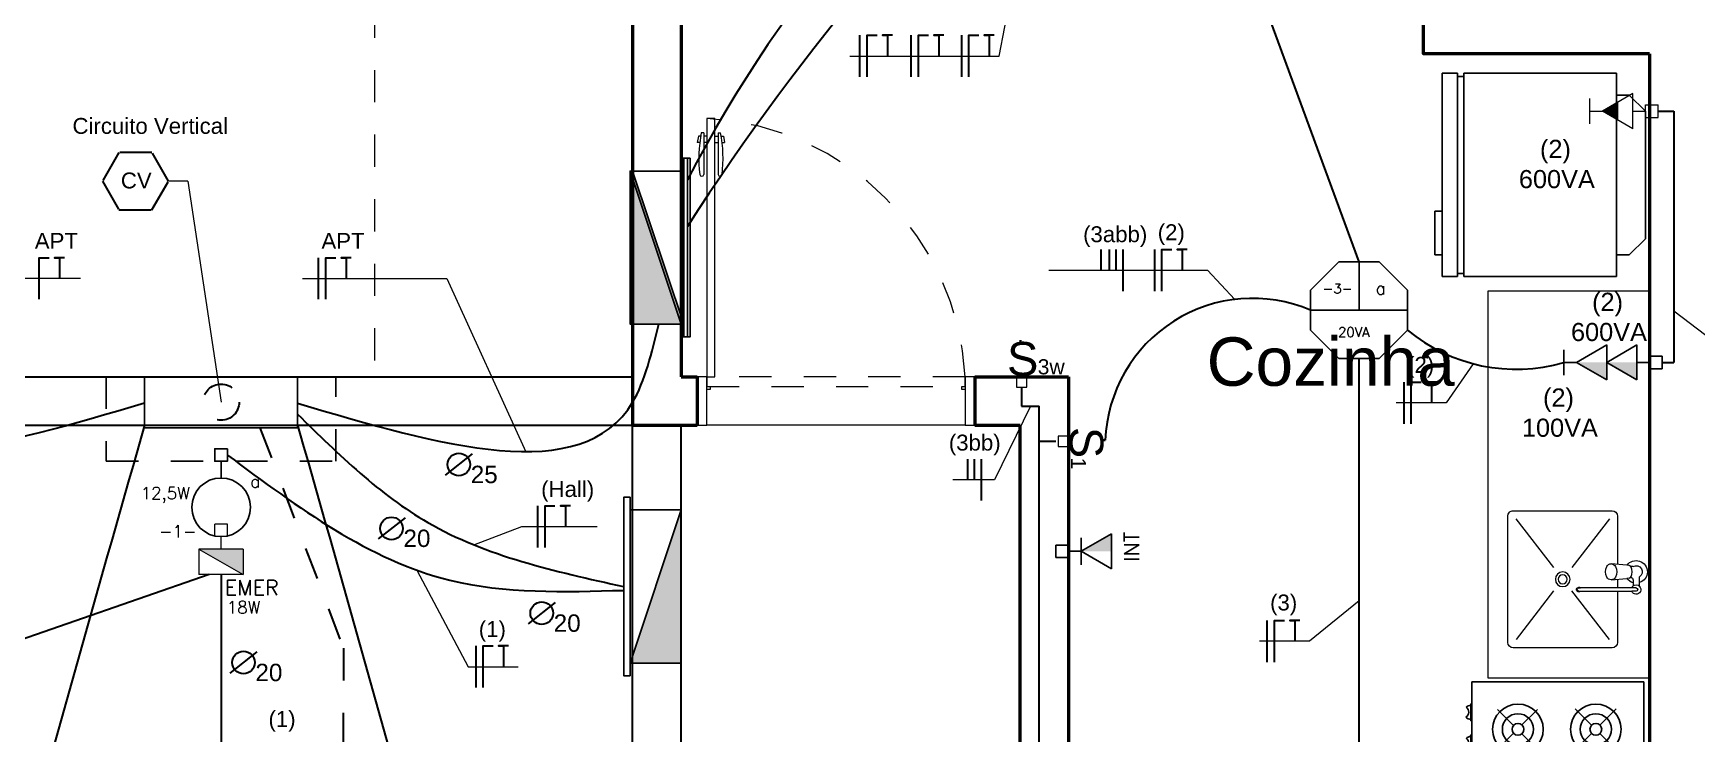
# Model space of a CAD drawing. Header units: inches. Extents: x 179598 to 179981, y 9195975 to 9196075.
# Drawn here: x 179645.77 to 179650.92, y 9196032.16 to 9196034.33 of the extents above; entities that cross this region are included whole.
import ezdxf

# ---------------------------------------------------------------- set-up
doc = ezdxf.new("R2010")
doc.units = ezdxf.units.IN
doc.header["$LTSCALE"] = 0.05
doc.header["$MEASUREMENT"] = 0
for name, pattern in [('ACAD_ISO03W100', [30, 12, -18]), ('CONTINU', [0]), ('DASH2', [0.75, 0.5, -0.25]), ('DASHED2', [0.375, 0.25, -0.125]), ('HIDDEN', [0.375, 0.25, -0.125]), ('HIDDEN2', [0.1875, 0.125, -0.0625])]:
    doc.linetypes.add(name, pattern=pattern)
for name, color, linetype, lineweight in [('Comunicação', 170, 'Continuous', 30), ('Eletrodutos', 220, 'Continuous', 25), ('ESQUADRIA', 7, 'Continuous', 5), ('FNT', 30, 'Continuous', 25), ('HASTES', 250, 'Continuous', 25), ('NOTAS', 180, 'Continuous', 25), ('PAREDE', 7, 'Continuous', 50), ('PISO', 7, 'Continuous', 5), ('PROJEÇÃO', 7, 'DASHED2', 0), ('TamanhoEletroduto', 174, 'Continuous', 30)]:
    doc.layers.add(name, color=color, linetype=linetype, lineweight=lineweight)
for name, color, linetype in [('Electric', 10, 'Continuous'), ('ILUMINAÇÃO', 3, 'Continuous'), ('LAYOUT', 7, 'CONTINU'), ('LAYOUT_A. MOLHADAS', 7, 'Continuous'), ('PTF', 1, 'Continuous'), ('PTO', 1, 'Continuous'), ('TEP', 40, 'DASH2'), ('TEXTO', 250, 'Continuous')]:
    doc.layers.add(name, color=color, linetype=linetype)
doc.styles.add('Cota', font='arial.ttf')
doc.styles.add('R_60_1-100', font='swissl.ttf', dxfattribs={"height": 0.15})
doc.styles.add('romans', font='romans.shx', dxfattribs={"width": 1.4})
doc.styles.get("Standard").update_dxf_attribs({"font": ''})
doc.styles.get('Standard').set_extended_font_data('txt.shx')

# ---------------------------------------------------------------- blocks, each defined once
blk = doc.blocks.new('A$C7E1C57F4')
at = {"layer": 'LAYOUT_A. MOLHADAS'}
for p, q in [((0.1175, 0.6525), (0.0675, 0.6025)), ((0.5125, 0.6525), (0.1175, 0.6525)), ((0.5625, 0.6025), (0.5125, 0.6525)), ((0.0675, 0.6025), (0.0675, 0.5625)), ((0.5625, 0.5625), (0.5625, 0.6025)), ((0.0675, 0.5625), (0, 0.5625)), ((0, 0.5625), (0, 0.09)), ((0.0675, 0.5625), (0.5625, 0.5625)), ((0.63, 0.5625), (0.5625, 0.5625)), ((0.63, 0.09), (0.63, 0.5625)), ((0, 0.09), (0.01, 0.09)), ((0.01, 0.07), (0, 0.07)), ((0, 0.07), (0, 0.0225)), ((0.62, 0.09), (0.01, 0.09)), ((0.01, 0.09), (0.01, 0.07)), ((0.01, 0.07), (0.62, 0.07)), ((0.62, 0.07), (0.62, 0.09)), ((0.62, 0.09), (0.63, 0.09)), ((0.63, 0.07), (0.62, 0.07)), ((0.63, 0.0225), (0.63, 0.07)), ((0, 0.0225), (0.0675, 0.0225)), ((0.0675, 0.0225), (0.2025, 0.0225)), ((0.0675, 0.0225), (0.0675, 0)), ((0.2025, 0), (0.2025, 0.0225)), ((0.2025, 0.0225), (0.63, 0.0225)), ((0.0675, 0), (0.2025, 0))]:
    blk.add_line(p, q, dxfattribs=at)
blk = doc.blocks.new('A$C4DAD441B')
at = {"layer": 'LAYOUT_A. MOLHADAS', "lineweight": 0}
for p, q in [((0.323, 0.4251), (0.017, 0.425)), ((0, 0.408), (0, 0.017)), ((0.1419, 0.2488), (0.0255, 0.3995)), ((0.3145, 0.3995), (0.198, 0.2488)), ((0.34, 0.2494), (0.34, 0.4081)), ((0.2201, 0.2494), (0.2255, 0.2494)), ((0.2201, 0.2394), (0.2255, 0.2394)), ((0.2255, 0.2494), (0.3837, 0.2494)), ((0.3837, 0.2394), (0.2255, 0.2394)), ((0.3199, 0.2141), (0.3691, 0.2099)), ((0.34, 0.2125), (0.34, 0.2394)), ((0.3754, 0.2093), (0.3691, 0.2099)), ((0.3754, 0.2093), (0.3785, 0.2082)), ((0.3785, 0.2082), (0.382, 0.2035)), ((0.3973, 0.2494), (0.3837, 0.2494)), ((0.3973, 0.2394), (0.3837, 0.2394)), ((0.388, 0.223), (0.388, 0.2333)), ((0.388, 0.2157), (0.388, 0.223)), ((0.4079, 0.2345), (0.408, 0.2227)), ((0.408, 0.2227), (0.408, 0.205)), ((0.142, 0.1762), (0.0255, 0.0255)), ((0.3145, 0.0255), (0.198, 0.1763)), ((0.3691, 0.1688), (0.3199, 0.1643)), ((0.34, 0.0171), (0.34, 0.1661)), ((0.3754, 0.1693), (0.3691, 0.1688)), ((0.3785, 0.1705), (0.3754, 0.1693)), ((0.382, 0.1752), (0.3785, 0.1705)), ((0.3887, 0.1726), (0.38, 0.1726)), ((0.382, 0.2035), (0.3839, 0.1975)), ((0.3839, 0.1812), (0.382, 0.1752)), ((0.3839, 0.1975), (0.3847, 0.1893)), ((0.3847, 0.1893), (0.3839, 0.1812)), ((0.017, 0), (0.323, 0.0001))]:
    blk.add_line(p, q, dxfattribs=at)
for radius in [0.0226, 0.0138]:
    blk.add_circle((0.17, 0.2125), radius, dxfattribs=at)
for centre, radius, start, end in [((0.017, 0.408), 0.017, 90.0067, 180.0067), ((0.323, 0.4081), 0.017, 0.0067, 90.0067), ((0.3973, 0.2444), 0.0145, 317.2061, 159.8457), ((0.2201, 0.2444), 0.00738, 42.6626, 317.3508), ((0.2201, 0.2444), 0.005, 90.0003, 270.0132), ((0.3199, 0.1991), 0.015, 89.8495, 153.0039), ((0.3195, 0.1978), 0.0164, 29.8647, 88.6279), ((0.3973, 0.1894), 0.0349, 105.5441, 144.0055), ((0.3973, 0.1894), 0.0349, 216.1772, 72.2635), ((0.378, 0.2156), 0.01, 282.8352, 0.0067), ((0.3973, 0.2444), 0.0145, 200.1677, 229.8474), ((0.3973, 0.2444), 0.0145, 229.8474, 317.2061), ((0.3973, 0.2444), 0.005, 270.0105, 90.003), ((0.3418, 0.1895), 0.039, 155.088, 204.9254), ((0.3203, 0.1797), 0.0153, 205.4951, 268.5266), ((0.3185, 0.1814), 0.0173, 283.1322, 329.3413), ((0.3028, 0.1895), 0.035, 331.0895, 27.8828), ((0.3973, 0.1894), 0.0189, 242.7435, 55.7443), ((0.017, 0.017), 0.017, 180.0067, 270.0067), ((0.323, 0.0171), 0.017, 270.0067, 0.0067)]:
    blk.add_arc(centre, radius, start, end, dxfattribs=at)
blk = doc.blocks.new('A$C4ABB454C')
at = {"layer": 'LAYOUT_A. MOLHADAS', "lineweight": 0}
blk.add_lwpolyline([(0.55, 1.2), (0.05, 1.2), (0.05, 0), (0.55, 0)], close=True, dxfattribs=at)
at = {"layer": 'PISO', "color": 1}
blk.add_blockref('A$C4DAD441B', (0.1111, 0.6815), dxfattribs=at)
blk = doc.blocks.new('A$C249D7A9F')
at = {"layer": 'LAYOUT_A. MOLHADAS'}
for p, q in [((0, 0.0191), (0, 0.5514)), ((0, 0.5514), (0.5732, 0.5514)), ((0.5732, 0.0191), (0.5732, 0.5514)), ((0.1342, 0.4155), (0.0836, 0.4661)), ((0.2109, 0.4661), (0.1604, 0.4157)), ((0.4186, 0.4156), (0.3683, 0.4659)), ((0.4955, 0.4659), (0.445, 0.4154)), ((0.1345, 0.3897), (0.0836, 0.3388)), ((0.2109, 0.3388), (0.1601, 0.3896)), ((0.4191, 0.3895), (0.3683, 0.3386)), ((0.4955, 0.3386), (0.4445, 0.3896)), ((0.1339, 0.174), (0.0857, 0.2223)), ((0.2129, 0.2251), (0.1613, 0.1734)), ((0.4186, 0.1743), (0.3683, 0.2247)), ((0.4956, 0.2247), (0.4451, 0.1742)), ((0.1355, 0.1476), (0.0857, 0.0978)), ((0.2129, 0.095), (0.1598, 0.1481)), ((0.4191, 0.1482), (0.3683, 0.0974)), ((0.4956, 0.0974), (0.4446, 0.1484)), ((0, 0.0191), (0.5732, 0.0191)), ((0.0684, 0.0153), (0.0684, 0.0172)), ((0.0684, 0.0172), (0.1212, 0.0172)), ((0.0684, 0.0153), (0.1212, 0.0153)), ((0.0849, 0.0172), (0.0849, 0.0191)), ((0.1049, 0.0172), (0.1049, 0.0191)), ((0.1212, 0.0153), (0.1212, 0.0172)), ((0.1647, 0.0172), (0.2176, 0.0172)), ((0.1647, 0.0153), (0.1647, 0.0172)), ((0.1647, 0.0153), (0.2176, 0.0153)), ((0.1812, 0.0172), (0.1812, 0.0191)), ((0.2012, 0.0172), (0.2012, 0.0191)), ((0.2176, 0.0153), (0.2176, 0.0172)), ((0.261, 0.0172), (0.3139, 0.0172)), ((0.261, 0.0153), (0.261, 0.0172)), ((0.261, 0.0153), (0.3139, 0.0153)), ((0.2775, 0.0172), (0.2775, 0.0191)), ((0.2975, 0.0172), (0.2975, 0.0191)), ((0.3139, 0.0153), (0.3139, 0.0172)), ((0.3574, 0.0153), (0.3574, 0.0172)), ((0.3574, 0.0172), (0.4102, 0.0172)), ((0.3574, 0.0153), (0.4102, 0.0153)), ((0.3739, 0.0172), (0.3739, 0.0191)), ((0.3939, 0.0172), (0.3939, 0.0191)), ((0.4102, 0.0153), (0.4102, 0.0172)), ((0.4516, 0.0153), (0.4516, 0.0172)), ((0.4516, 0.0172), (0.5044, 0.0172)), ((0.4516, 0.0153), (0.5044, 0.0153)), ((0.4681, 0.0172), (0.4681, 0.0191)), ((0.4881, 0.0172), (0.4881, 0.0191)), ((0.5044, 0.0153), (0.5044, 0.0172))]:
    blk.add_line(p, q, dxfattribs=at)
for centre, radius in [((0.1474, 0.4028), 0.0783), ((0.4318, 0.4028), 0.0783), ((0.1474, 0.4028), 0.0483), ((0.1474, 0.4028), 0.0183), ((0.4318, 0.4028), 0.0483), ((0.4318, 0.4028), 0.0183), ((0.1474, 0.1615), 0.0783), ((0.1474, 0.1615), 0.0483), ((0.4318, 0.1615), 0.0783), ((0.4318, 0.1615), 0.0483), ((0.1474, 0.1615), 0.0183), ((0.4318, 0.1615), 0.0183)]:
    blk.add_circle(centre, radius, dxfattribs=at)
for centre, radius, start, end in [((0.0949, 0.0152), 0.0214, 179.7773, 222.1915), ((0.0942, -0.0091), 0.0182, 30.0718, 146.8642), ((0.0949, 0.0152), 0.0214, 314.7446, 0.2227), ((0.1912, 0.0152), 0.0214, 179.7773, 222.1915), ((0.1905, -0.0091), 0.0182, 30.0718, 146.8642), ((0.1912, 0.0152), 0.0214, 314.7446, 0.2227), ((0.2875, 0.0152), 0.0214, 179.7773, 222.1915), ((0.2869, -0.0091), 0.0182, 30.0718, 146.8642), ((0.2875, 0.0152), 0.0214, 314.7446, 0.2227), ((0.3839, 0.0152), 0.0214, 179.7773, 222.1915), ((0.3832, -0.0091), 0.0182, 30.0718, 146.8642), ((0.3839, 0.0152), 0.0214, 314.7446, 0.2227), ((0.4781, 0.0152), 0.0214, 179.7773, 222.1915), ((0.4774, -0.0091), 0.0182, 30.0718, 146.8642), ((0.4781, 0.0152), 0.0214, 314.7446, 0.2227)]:
    blk.add_arc(centre, radius, start, end, dxfattribs=at)
blk = doc.blocks.new('PORTA80_PB')
at = {"layer": 'ESQUADRIA'}
for p, q in [((0.0036, 0.8955), (0.0002, 0.8755)), ((0.0105, 0.8955), (0.0036, 0.8955)), ((0.02, 0.9055), (0.0125, 0.9055)), ((0.02, 0.9055), (0.02, 0.7763)), ((0.03, 0.8955), (0.02, 0.8955)), ((0.055, 0.8955), (0.065, 0.8955)), ((0.065, 0.9055), (0.065, 0.7763)), ((0.065, 0.9055), (0.0725, 0.9055)), ((0.0745, 0.8955), (0.0814, 0.8955)), ((0.0814, 0.8955), (0.0848, 0.8755)), ((0.0075, 0.8755), (0.0002, 0.8755)), ((0.03, 0.8755), (0.02, 0.8755)), ((0.055, 0.8755), (0.065, 0.8755)), ((0.0775, 0.8755), (0.0848, 0.8755)), ((0.83, 0), (0.03, 0))]:
    blk.add_line(p, q, dxfattribs=at)
for points in [[(0.03, 0.15), (0.055, 0.15), (0.055, 0.95), (0.03, 0.95)], [(0, 0), (0.03, 0), (0.03, 0.15), (0, 0.15)], [(0.04, 0.11), (0.03, 0.11), (0.03, 0.12), (0.04, 0.12)], [(0.82, 0.12), (0.83, 0.12), (0.83, 0.11), (0.82, 0.11)], [(0.83, 0), (0.86, 0), (0.86, 0.15), (0.83, 0.15)]]:
    blk.add_lwpolyline(points, close=True, dxfattribs=at)
at = {"layer": 'ESQUADRIA', "linetype": 'HIDDEN2'}
blk.add_lwpolyline([(0.03, 0.12), (0.83, 0.12), (0.83, 0.15), (0.03, 0.15)], close=True, dxfattribs=at)
at = {"layer": 'ESQUADRIA', "linetype": 'HIDDEN', "ltscale": 0.4}
blk.add_arc((-0.0154, 0.1046), 0.8466, 3.0716, 86.9284, dxfattribs=at)
at = {"layer": 'ESQUADRIA'}
for centre, radius, start, end in [((0.4334, 0.8257), 0.4284, 169.2602, 186.6551), ((-0.3484, 0.8257), 0.4284, 353.3449, 10.7398), ((0.0139, 0.7771), 0.00614, 187.1872, 352.0859), ((0.0711, 0.7771), 0.00614, 187.9141, 352.8128)]:
    blk.add_arc(centre, radius, start, end, dxfattribs=at)
blk = doc.blocks.new('A$C7D722421')
at = {"layer": 'LAYOUT', "lineweight": 20}
for points in [[(0.8981, 1.2136), (0.8649, 1.199, 0.666667), (0.5019, 1.192), (0.4682, 1.2053, -0.666667)], [(0.1378, 0.8649), (0.1232, 0.8981, 0.666667), (0.1315, 0.4682), (0.1448, 0.5019, -0.666667)], [(1.199, 0.4719), (1.2136, 0.4387, 0.666667), (1.2053, 0.8686), (1.192, 0.8349, -0.666667)], [(0.4719, 0.1378), (0.4387, 0.1232, 0.666667), (0.8686, 0.1315), (0.8349, 0.1448, -0.666667)]]:
    blk.add_lwpolyline(points, format="xyb", close=True, dxfattribs=at)
for radius in [0.4235, 0.363]:
    blk.add_circle((0.6684, 0.6684), radius, dxfattribs=at)
for centre, start, end in [((0.6857, 1.0745), 349.0254, 186.09), ((0.2623, 0.6857), 79.0254, 276.09), ((1.0745, 0.6511), 259.0254, 96.09), ((0.6511, 0.2623), 169.0254, 6.09)]:
    blk.add_arc(centre, 0.1936, start, end, dxfattribs=at)
blk = doc.blocks.new('tta100')
for p, q in [((-0.1, 0.68), (0.1, 0.68)), ((0, 0.68), (0, 0.58)), ((-0.139, 0.34), (0, 0.58)), ((0.139, 0.34), (0, 0.58)), ((-0.139, 0.1), (0, 0.34)), ((-0.139, 0.34), (0.139, 0.34)), ((0.139, 0.1), (0, 0.34)), ((-0.139, 0.1), (0.139, 0.1)), ((-0.05, 0), (0.05, 0)), ((-0.05, 0), (-0.05, -0.1)), ((0, 0.1), (0, 0)), ((0.05, 0), (0.05, -0.1)), ((-0.05, -0.1), (0.05, -0.1))]:
    blk.add_line(p, q)
for points in [[(0, 0.34), (0, 0.58), (-0.139, 0.34)], [(0, 0.1), (0, 0.34), (-0.139, 0.1)]]:
    blk.add_solid(points)
blk = doc.blocks.new('TA60')
at = {"lineweight": 5}
for p, q in [((-0.1, 0.44), (0.1, 0.44)), ((0, 0.44), (0, 0.34)), ((-0.139, 0.1), (0, 0.34)), ((0.139, 0.1), (0, 0.34)), ((-0.069, 0.22), (0.069, 0.22)), ((-0.139, 0.1), (0.139, 0.1)), ((-0.05, 0), (-0.05, -0.1)), ((-0.05, 0), (0.05, 0)), ((0, 0.1), (0, 0)), ((0.05, 0), (0.05, -0.1)), ((-0.05, -0.1), (0.05, -0.1))]:
    blk.add_line(p, q, dxfattribs=at)
blk.add_lwpolyline([(0, 0.22, 0.139, 0, 0), (0, 0.34, 0, 0, 0)], format="xyseb", dxfattribs=at)
blk = doc.blocks.new('TEL130')
for p, q in [((-0.139, 0.34), (0.139, 0.34)), ((-0.139, 0.34), (0, 0.1)), ((0.139, 0.34), (0, 0.1)), ((-0.05, 0), (-0.05, -0.1)), ((-0.05, 0), (0.05, 0)), ((0, 0.1), (0, 0)), ((0.05, 0), (0.05, -0.1)), ((-0.05, -0.1), (0.05, -0.1))]:
    blk.add_line(p, q)
blk.add_solid([(0, 0.34), (0, 0.1), (-0.139, 0.34)])
blk = doc.blocks.new('Iluminação1')
at = {"layer": 'ILUMINAÇÃO'}
for p, q in [((0, 0.15), (0, 0)), ((-0.15, 0), (0.15, 0))]:
    blk.add_line(p, q, dxfattribs=at)
blk.add_lwpolyline([(-0.0621, 0.15), (-0.15, 0.0621), (-0.15, -0.0621), (-0.0621, -0.15), (0.0621, -0.15), (0.15, -0.0621), (0.15, 0.0621), (0.0621, 0.15)], close=True, dxfattribs=at)
blk = doc.blocks.new('Interruptor1W')
at = {"layer": 'ILUMINAÇÃO', "linetype": 'CONTINU', "lineweight": 20}
blk.add_lwpolyline([(179675.1845, 9196027.4212), (179675.2236, 9196027.4212), (179675.2236, 9196027.4602), (179675.1845, 9196027.4602)], close=True, dxfattribs=at)
at = {"layer": 'ILUMINAÇÃO', "linetype": 'CONTINU', "lineweight": 20, "attachment_point": 1, "style": 'Cota'}
for s, width, insert, char_height in [('S', 0.319218, (179675.1488, 9196027.592), 0.1276), ('1', 0.07511, (179675.265, 9196027.5265), 0.0573)]:
    blk.add_mtext_dynamic_manual_height_columns(s, width=width, gutter_width=0.75, heights=[0], dxfattribs=dict(at, insert=insert, char_height=char_height))
blk = doc.blocks.new('Interruptor1')
at = {"layer": 'ILUMINAÇÃO', "linetype": 'CONTINU', "lineweight": 35}
blk.add_line((179678.1328, 9196024.8734), (179678.1328, 9196024.8825), dxfattribs=at)
at = {"layer": 'ILUMINAÇÃO', "linetype": 'CONTINU', "lineweight": 20}
blk.add_blockref('Interruptor1W', (2.9333, -2.7169), dxfattribs=at)
blk = doc.blocks.new('Interruptor3w')
at = {"layer": 'ILUMINAÇÃO', "linetype": 'CONTINU', "lineweight": 35}
blk.add_line((179682.1953, 9196035.1734), (179682.2027, 9196035.1734), dxfattribs=at)
at = {"layer": 'ILUMINAÇÃO', "linetype": 'CONTINU', "lineweight": 20}
blk.add_lwpolyline([(179682.0571, 9196035.1856), (179682.0571, 9196035.1537), (179682.089, 9196035.1537), (179682.089, 9196035.1856)], close=True, dxfattribs=at)
at = {"layer": 'ILUMINAÇÃO', "linetype": 'CONTINU', "lineweight": 20, "attachment_point": 1, "rotation": 270, "style": 'Cota'}
for s, width, insert, char_height in [('S', 0.319218, (179682.1967, 9196035.2149), 0.1043), ('3w', 0.07511, (179682.1432, 9196035.1199), 0.04682)]:
    blk.add_mtext_dynamic_manual_height_columns(s, width=width, gutter_width=0.75, heights=[0], dxfattribs=dict(at, insert=insert, char_height=char_height))
blk = doc.blocks.new('QDC')
at = {"layer": 'Electric', "lineweight": 25}
h = blk.add_hatch(color=256, dxfattribs=at)
h.dxf.hatch_style = 1
h.paths.add_polyline_path([(0.3, 0), (-0.3, 0.2), (-0.3, 0)])
blk.add_line((-0.3, 0.2), (0.3, 0), dxfattribs=at)
for points in [[(-0.35, 0.2), (0.35, 0.2), (0.35, 0.225), (-0.35, 0.225)], [(-0.3, 0.2), (0.3, 0.2), (0.3, 0), (-0.3, 0)]]:
    blk.add_lwpolyline(points, close=True, dxfattribs=at)
blk = doc.blocks.new('ie')
at = {"lineweight": 5}
for p, q in [((0.1, 0.175), (0.1, -0.175)), ((0.1, 0.175), (0.3, 0.175)), ((0.1, -0.175), (0.3, 0.175)), ((0.3, 0.175), (0.3, -0.175)), ((0, 0.05), (-0.1, 0.05)), ((-0.1, 0.05), (-0.1, -0.05)), ((0, 0.05), (0, -0.05)), ((0.1, 0), (0, 0)), ((0, -0.05), (-0.1, -0.05)), ((0.1, -0.175), (0.3, -0.175))]:
    blk.add_line(p, q, dxfattribs=at)
blk.add_solid([(0.1, 0.175), (0.3, 0.175), (0.1, -0.175), (0.2, 0)], dxfattribs=at)

msp = doc.modelspace()

# ---------------------------------------------------------------- linework, layer by layer
at = {"color": 1}
msp.add_line((179646.3531, 9196033.0068), (179646.3531, 9196032.9551), dxfattribs=at)
msp.add_lwpolyline([(179646.3726, 9196033.0458), (179646.3726, 9196033.0068), (179646.3335, 9196033.0068), (179646.3335, 9196033.0459)], close=True, dxfattribs=at)
msp.add_circle((179646.3531, 9196032.8643), 0.0908, dxfattribs=at)
at = {"layer": 'Electric', "linetype": 'HIDDEN2', "lineweight": 25}
msp.add_lwpolyline([(179645.9974, 9196033.0068), (179646.7087, 9196033.0068), (179646.7087, 9196033.269), (179645.9974, 9196033.269)], close=True, dxfattribs=at)
at = {"layer": 'Electric', "lineweight": 25}
msp.add_lwpolyline([(179646.116, 9196033.1109), (179646.5901, 9196033.1109), (179646.5901, 9196033.269), (179646.116, 9196033.269)], close=True, dxfattribs=at)
at = {"layer": 'Eletrodutos', "linetype": 'CONTINU', "lineweight": 30}
for p, q in [((179649.8781, 9196033.6252), (179649.3295, 9196035.119)), ((179650.8044, 9196034.0915), (179650.8531, 9196034.0915)), ((179650.8531, 9196034.0915), (179650.8531, 9196033.3131)), ((179649.8781, 9196031.8877), (179649.8781, 9196033.3252)), ((179650.8171, 9196033.3131), (179650.8531, 9196033.3131)), ((179648.8331, 9196033.2371), (179648.8331, 9196033.1776)), ((179648.8331, 9196033.1776), (179648.8871, 9196033.1776)), ((179648.8871, 9196033.1356), (179648.8871, 9196033.1776)), ((179648.8871, 9196033.0684), (179648.8871, 9196033.1356)), ((179648.8871, 9196032.728), (179648.8871, 9196033.0684)), ((179648.939, 9196033.0684), (179648.8871, 9196033.0684)), ((179648.8871, 9196031.2479), (179648.8871, 9196032.728)), ((179646.3163, 9196032.6563), (179644.9933, 9196032.1977)), ((179646.3531, 9196032.6563), (179646.3531, 9196028.794))]:
    msp.add_line(p, q, dxfattribs=at)
at = {"layer": 'Eletrodutos', "color": 32, "linetype": 'HIDDEN', "lineweight": 30, "true_color": 0xcd6928}
msp.add_lwpolyline([(179646.0366, 9196033.9632), (179645.9854, 9196033.8744), (179646.0366, 9196033.7856), (179646.1391, 9196033.7856), (179646.1904, 9196033.8744), (179646.1391, 9196033.9632)], close=True, dxfattribs=at)
at = {"layer": 'Eletrodutos', "linetype": 'ACAD_ISO03W100', "lineweight": 30, "ltscale": 0.1}
msp.add_lwpolyline([(179646.4735, 9196033.1109), (179646.7322, 9196032.4279), (179646.7193, 9196026.1748)], dxfattribs=at)
at = {"layer": 'Eletrodutos', "linetype": 'HIDDEN', "lineweight": 30}
msp.add_circle((179646.3531, 9196033.19), 0.056, dxfattribs=at)
at = {"layer": 'Eletrodutos', "linetype": 'CONTINU', "lineweight": 30}
for centre, radius, start, end in [((179651.3728, 9196032.0348), 4.0225, 124.9671, 152.7149), ((179654.1239, 9196029.655), 7.5274, 132.20165, 147.18324), ((179649.5489, 9196033.0546), 0.4572, 66.9293, 177.815), ((179650.3649, 9196033.8218), 0.5296, 230.5038, 286.1715)]:
    msp.add_arc(centre, radius, start, end, dxfattribs=at)
at = {"layer": 'Eletrodutos', "lineweight": 30}
for points in [[(179646.116, 9196033.1868), (179645.0781, 9196033.19), (179644.9973, 9196033.4319)], [(179646.5901, 9196033.1868), (179647.6281, 9196033.19), (179647.7088, 9196033.4319)]]:
    msp.add_spline(points, degree=3, dxfattribs=at)
at = {"layer": 'Eletrodutos', "linetype": 'CONTINU', "lineweight": 30}
for points in [[(179646.5901, 9196033.1529), (179646.9936, 9196032.8172), (179647.6002, 9196032.619)], [(179646.116, 9196033.119), (179645.1803, 9196029.3243), (179644.9939, 9196028.0561)], [(179646.5901, 9196033.119), (179647.5258, 9196029.3243), (179647.7122, 9196028.0561)], [(179646.3726, 9196033.0263), (179647.0614, 9196032.6386), (179647.6002, 9196032.6071)]]:
    msp.add_spline(points, degree=3, dxfattribs=at)
at = {"layer": 'FNT', "linetype": 'CONTINU', "lineweight": 30}
for p, q in [((179648.3311, 9196034.3266), (179648.3311, 9196034.198)), ((179648.49, 9196034.3266), (179648.49, 9196034.198)), ((179648.6463, 9196034.3266), (179648.6463, 9196034.198)), ((179646.6544, 9196033.6374), (179646.6544, 9196033.5088)), ((179649.0786, 9196033.6629), (179649.0786, 9196033.5987)), ((179649.1039, 9196033.6629), (179649.1039, 9196033.5987)), ((179649.1244, 9196033.6629), (179649.1244, 9196033.5987)), ((179649.2443, 9196033.6629), (179649.2443, 9196033.5344)), ((179650.0168, 9196033.252), (179650.0168, 9196033.1234)), ((179648.6655, 9196033.0139), (179648.6655, 9196032.9497)), ((179648.686, 9196033.0139), (179648.686, 9196032.9497)), ((179647.3335, 9196032.8688), (179647.3335, 9196032.7403)), ((179649.593, 9196032.5135), (179649.593, 9196032.385)), ((179647.1418, 9196032.4348), (179647.1418, 9196032.3063))]:
    msp.add_line(p, q, dxfattribs=at)
for points in [[(179648.3542, 9196034.198), (179648.3542, 9196034.3266), (179648.3851, 9196034.3266)], [(179648.4326, 9196034.3266), (179648.4017, 9196034.3266), (179648.4172, 9196034.3266), (179648.4172, 9196034.2623)], [(179648.5131, 9196034.198), (179648.5131, 9196034.3266), (179648.544, 9196034.3266)], [(179648.5915, 9196034.3266), (179648.5606, 9196034.3266), (179648.5761, 9196034.3266), (179648.5761, 9196034.2623)], [(179648.6694, 9196034.198), (179648.6694, 9196034.3266), (179648.7003, 9196034.3266)], [(179648.7478, 9196034.3266), (179648.7169, 9196034.3266), (179648.7324, 9196034.3266), (179648.7324, 9196034.2623)], [(179645.7896, 9196033.5088), (179645.7896, 9196033.6374), (179645.8205, 9196033.6374)], [(179645.8681, 9196033.6374), (179645.8372, 9196033.6374), (179645.8526, 9196033.6374), (179645.8526, 9196033.5731)], [(179646.6775, 9196033.5088), (179646.6775, 9196033.6374), (179646.7084, 9196033.6374)], [(179646.7559, 9196033.6374), (179646.725, 9196033.6374), (179646.7405, 9196033.6374), (179646.7405, 9196033.5731)], [(179649.1474, 9196033.5344), (179649.1474, 9196033.6629), (179649.1474, 9196033.6629)], [(179649.2674, 9196033.5344), (179649.2674, 9196033.6629), (179649.2983, 9196033.6629)], [(179649.3458, 9196033.6629), (179649.3149, 9196033.6629), (179649.3304, 9196033.6629), (179649.3304, 9196033.5987)], [(179650.0399, 9196033.1234), (179650.0399, 9196033.252), (179650.0708, 9196033.252)], [(179650.1183, 9196033.252), (179650.0874, 9196033.252), (179650.1029, 9196033.252), (179650.1029, 9196033.1877)], [(179648.7091, 9196032.8854), (179648.7091, 9196033.0139), (179648.7091, 9196033.0139)], [(179647.3566, 9196032.7403), (179647.3566, 9196032.8688), (179647.3875, 9196032.8688)], [(179647.4351, 9196032.8688), (179647.4042, 9196032.8688), (179647.4196, 9196032.8688), (179647.4196, 9196032.8045)], [(179649.6161, 9196032.385), (179649.6161, 9196032.5135), (179649.647, 9196032.5135)], [(179649.6945, 9196032.5135), (179649.6636, 9196032.5135), (179649.6791, 9196032.5135), (179649.6791, 9196032.4492)], [(179647.1649, 9196032.3063), (179647.1649, 9196032.4348), (179647.1958, 9196032.4348)], [(179647.2433, 9196032.4348), (179647.2124, 9196032.4348), (179647.2279, 9196032.4348), (179647.2279, 9196032.3705)]]:
    msp.add_lwpolyline(points, dxfattribs=at)
at = {"layer": 'HASTES', "linetype": 'CONTINU', "lineweight": 20}
for p, q in [((179648.7635, 9196034.2623), (179648.9219, 9196035.0956)), ((179646.2506, 9196033.8744), (179646.3531, 9196033.19)), ((179647.0525, 9196033.5731), (179647.2969, 9196033.036)), ((179649.4091, 9196033.5987), (179649.4933, 9196033.5084)), ((179647.1366, 9196032.748), (179647.2845, 9196032.8045))]:
    msp.add_line(p, q, dxfattribs=at)
for points in [[(179648.3013, 9196034.2623), (179648.3013, 9196034.2623), (179648.7635, 9196034.2623)], [(179646.2506, 9196033.8744), (179646.2506, 9196033.8744), (179646.1904, 9196033.8744)], [(179645.9179, 9196033.5731), (179645.9179, 9196033.5731), (179645.6536, 9196033.5731)], [(179646.6054, 9196033.5731), (179646.6054, 9196033.5731), (179647.0525, 9196033.5731)], [(179648.9171, 9196033.5987), (179648.9171, 9196033.5987), (179649.4091, 9196033.5987)], [(179650.8531, 9196033.4733), (179651.151, 9196033.2465), (179651.2923, 9196033.2465)], [(179650.2315, 9196033.3093), (179650.1481, 9196033.1877), (179649.9934, 9196033.1877)], [(179648.8601, 9196033.1776), (179648.7486, 9196032.9497), (179648.6194, 9196032.9497)], [(179647.2845, 9196032.8045), (179647.2845, 9196032.8045), (179647.5186, 9196032.8045)], [(179646.96, 9196032.6695), (179647.1184, 9196032.3705), (179647.2731, 9196032.3705)], [(179649.8781, 9196032.5744), (179649.7243, 9196032.4492), (179649.5696, 9196032.4492)]]:
    msp.add_lwpolyline(points, dxfattribs=at)
at = {"layer": 'PAREDE'}
for p, q in [((179647.6281, 9196038.219), (179647.6281, 9196033.119)), ((179647.7781, 9196038.069), (179647.7781, 9196033.269)), ((179650.7781, 9196034.269), (179650.7781, 9196030.869)), ((179647.7781, 9196033.269), (179647.8281, 9196033.269)), ((179647.8281, 9196033.269), (179647.8281, 9196033.119)), ((179648.6881, 9196033.269), (179648.9781, 9196033.269)), ((179648.6881, 9196033.269), (179648.6881, 9196033.119)), ((179648.9781, 9196033.269), (179648.9781, 9196030.869)), ((179647.6281, 9196033.119), (179647.8281, 9196033.119)), ((179648.6881, 9196033.119), (179648.8281, 9196033.119)), ((179648.8281, 9196028.369), (179648.8281, 9196033.119))]:
    msp.add_line(p, q, dxfattribs=at)
at = {"layer": 'PAREDE', "lineweight": 30}
for p, q in [((179645.0781, 9196033.269), (179647.6281, 9196033.269)), ((179645.0781, 9196033.119), (179647.6281, 9196033.119)), ((179647.6281, 9196029.919), (179647.6281, 9196033.119)), ((179647.7781, 9196029.919), (179647.7781, 9196033.119))]:
    msp.add_line(p, q, dxfattribs=at)
at = {"layer": 'PAREDE'}
msp.add_lwpolyline([(179650.7781, 9196034.269), (179650.0781, 9196034.269), (179650.0781, 9196034.419), (179650.9781, 9196034.419)], dxfattribs=at)
at = {"layer": 'PISO'}
for q in [(179645.0781, 9196033.119), (179647.6281, 9196029.919)]:
    msp.add_line((179647.6281, 9196033.119), q, dxfattribs=at)
at = {"layer": 'PROJEÇÃO'}
msp.add_lwpolyline([(179646.8281, 9196027.319), (179646.8281, 9196022.019), (179654.7781, 9196022.019), (179654.7781, 9196025.919), (179654.7781, 9196025.919), (179654.7781, 9196026.469), (179654.7781, 9196026.469), (179654.7781, 9196030.419), (179654.7781, 9196030.419), (179654.7781, 9196031.069), (179654.7781, 9196031.069), (179654.7781, 9196034.969), (179654.7781, 9196034.969), (179654.7781, 9196035.569), (179654.7781, 9196035.569), (179654.7781, 9196039.469), (179649.9781, 9196039.469), (179649.9781, 9196038.819), (179646.8281, 9196038.819), (179646.8281, 9196033.269)], dxfattribs=at)
at = {"layer": 'PTF', "ltscale": 10}
for q in [(179649.0171, 9196032.7699), (179649.0171, 9196032.6862)]:
    msp.add_line((179649.0171, 9196032.728), q, dxfattribs=at)
at = {"layer": 'TamanhoEletroduto', "linetype": 'CONTINU'}
for p, q in [((179647.1314, 9196033.0297), (179647.0477, 9196032.9642)), ((179646.923, 9196032.8318), (179646.8393, 9196032.7662)), ((179647.3883, 9196032.5691), (179647.3045, 9196032.5035)), ((179646.4644, 9196032.4162), (179646.3807, 9196032.3506))]:
    msp.add_line(p, q, dxfattribs=at)
for centre in [(179647.0895, 9196032.997), (179646.8811, 9196032.799), (179647.3464, 9196032.5363), (179646.4225, 9196032.3834)]:
    msp.add_circle(centre, 0.035, dxfattribs=at)

# ---------------------------------------------------------------- block references
at = {"layer": 'Comunicação', "linetype": 'CONTINU', "lineweight": 30, "rotation": 90}
msp.add_blockref('Interruptor3w', (9375684.0027, 9016351.1799), dxfattribs=at)
at = {"layer": 'Electric', "lineweight": 30, "yscale": 0.7902559531939587, "zscale": 0.7902559531939587}
for p, xscale, rotation in [((179647.62, 9196033.669), -0.7902559531939587, 270), ((179647.6281, 9196033.669), -0.7902559531939587, 270), ((179647.7781, 9196032.619), 0.7902559531939587, 89.99999999999999)]:
    msp.add_blockref('QDC', p, dxfattribs=dict(at, xscale=xscale, rotation=rotation))
at = {"layer": 'ESQUADRIA'}
msp.add_blockref('PORTA80_PB', (179647.8281, 9196033.119), dxfattribs=at)
at = {"layer": 'ILUMINAÇÃO', "linetype": 'CONTINU', "lineweight": 40, "xscale": 0.817129049023036, "yscale": 0.817129049023036, "zscale": 0.817129049023036, "rotation": 270}
msp.add_blockref('Interruptor1', (-7334689.975, 9342853.2939), dxfattribs=at)
at = {"layer": 'LAYOUT', "lineweight": 20, "xscale": -1, "rotation": 212.2138897506412}
msp.add_blockref('A$C7D722421', (179647.7733, 9196035.1875), dxfattribs=at)
at = {"layer": 'LAYOUT_A. MOLHADAS', "extrusion": (0, 0, -1), "zscale": -1, "rotation": 89.99326453960705}
msp.add_blockref('A$C7E1C57F4', (-179650.1129, 9196033.579), dxfattribs=at)
at = {"layer": 'LAYOUT_A. MOLHADAS', "extrusion": (0, 0, -1), "xscale": -1, "zscale": -1, "rotation": 90.00673546039295}
msp.add_blockref('A$C249D7A9F', (-179650.2089, 9196032.324), dxfattribs=at)
at = {"layer": 'PISO', "color": 1, "xscale": -1, "rotation": 180}
msp.add_blockref('A$C4ABB454C', (179650.228, 9196033.5354), dxfattribs=at)
at = {"layer": 'PTF', "xscale": 0.3906251953125022, "yscale": 0.3906251953125022, "zscale": 0.3906251953125022, "rotation": 270}
msp.add_blockref('TEL130', (179648.9781, 9196032.728), dxfattribs=at)
at = {"layer": 'PTO', "xscale": 0.3906251953034037, "yscale": 0.3906251953034037, "zscale": 0.3906251953034037, "rotation": 90.00000000000001}
for name, p in [('TA60', (179650.7653, 9196034.0915)), ('tta100', (179650.7781, 9196033.3131))]:
    msp.add_blockref(name, p, dxfattribs=at)
at = {"layer": 'PTO', "linetype": 'Continuous', "xscale": 0.3906251953124951, "yscale": 0.3906251953124951, "zscale": 0.3906251953124951, "rotation": 270}
msp.add_blockref('ie', (179646.3531, 9196032.7735), dxfattribs=at)
at = {"layer": 'TEP'}
msp.add_blockref('Iluminação1', (179649.8781, 9196033.4752), dxfattribs=at)

# ---------------------------------------------------------------- texts
at = {"color": 3, "insert": (179649.9297, 9196033.5616), "char_height": 0.0378, "attachment_point": 1}
msp.add_mtext_dynamic_manual_height_columns('a', width=0.270453, gutter_width=1, heights=[0], dxfattribs=at)
at = {"color": 1, "attachment_point": 1}
for s, insert, char_height in [('a', (179646.4433, 9196032.9633), 0.0378), ('12,5W', (179646.1038, 9196032.9272), 0.03785), ('-1-', (179646.1606, 9196032.8087), 0.03785), ('18W', (179646.3707, 9196032.5734), 0.03785)]:
    msp.add_mtext_dynamic_manual_height_columns(s, width=0.270453, gutter_width=1, heights=[0], dxfattribs=dict(at, insert=insert, char_height=char_height))
at = {"layer": 'FNT', "linetype": 'CONTINU', "lineweight": 20, "attachment_point": 1, "style": 'Cota'}
for s, width, insert, char_height in [('Circuito Vertical', 0.515769, (179645.8928, 9196034.0705), 0.049265), ('\\pi0.01998;CV', 0.131593, (179646.0227, 9196033.9015), 0.049265), ('(3abb)', 0.040202, (179649.0234, 9196033.735), 0.04926), ('(2)', 0.040202, (179649.2545, 9196033.7412), 0.04926), ('APT', 0.040202, (179645.7761, 9196033.7144), 0.04926), ('APT', 0.040202, (179646.664, 9196033.7144), 0.04926), ('(2)', 0.040202, (179650.027, 9196033.3302), 0.04926), ('(3bb)', 0.040202, (179648.6075, 9196033.0895), 0.04926), ('(Hall)', 0.040202, (179647.3446, 9196032.9455), 0.04926), ('(3)', 0.040202, (179649.6026, 9196032.5941), 0.04926), ('(1)', 0.040202, (179647.1514, 9196032.5119), 0.04926), ('(1)', 0.040202, (179647.1514, 9196032.5119), 0.04926), ('(1)', 0.040202, (179646.5, 9196032.2333), 0.04926)]:
    msp.add_mtext_dynamic_manual_height_columns(s, width=width, gutter_width=0.5, heights=[0], dxfattribs=dict(at, insert=insert, char_height=char_height))
at = {"layer": 'ILUMINAÇÃO'}
for s, p in [('-3-', (179649.7653, 9196033.5269)), ('20VA', (179649.8132, 9196033.3921))]:
    msp.add_text(s, height=0.03, dxfattribs=at).set_placement(p)
at = {"layer": 'NOTAS', "linetype": 'CONTINU', "lineweight": 30, "char_height": 0.05613, "attachment_point": 1, "style": 'Cota'}
for s, insert in [('   (2)\\P600VA', (179650.3733, 9196034.0028)), ('   (2)\\P600VA', (179650.5347, 9196033.5291)), ('   (2)\\P100VA', (179650.3827, 9196033.2326))]:
    msp.add_mtext_dynamic_manual_height_columns(s, width=0.415348, gutter_width=0.5, heights=[0], dxfattribs=dict(at, insert=insert))
at = {"layer": 'PTF', "color": 2, "style": 'romans'}
msp.add_text('INT', height=0.04688, rotation=90, dxfattribs=at).set_placement((179649.197, 9196032.6957))
msp.add_text('EMER', height=0.04688, dxfattribs=at).set_placement((179646.365, 9196032.5921))
at = {"layer": 'TamanhoEletroduto', "linetype": 'CONTINU', "lineweight": 20, "style": 'Cota'}
for s, p in [('25', (179647.1265, 9196032.9393)), ('20', (179646.9181, 9196032.7414)), ('20', (179647.3834, 9196032.4787)), ('20', (179646.4595, 9196032.3258))]:
    msp.add_text(s, height=0.05386, dxfattribs=at).set_placement(p)
at = {"layer": 'TEXTO', "style": 'R_60_1-100'}
msp.add_text('Cozinha', height=0.15, dxfattribs=at).set_placement((179649.4061, 9196033.2408))

doc.saveas('drawing.dxf')
